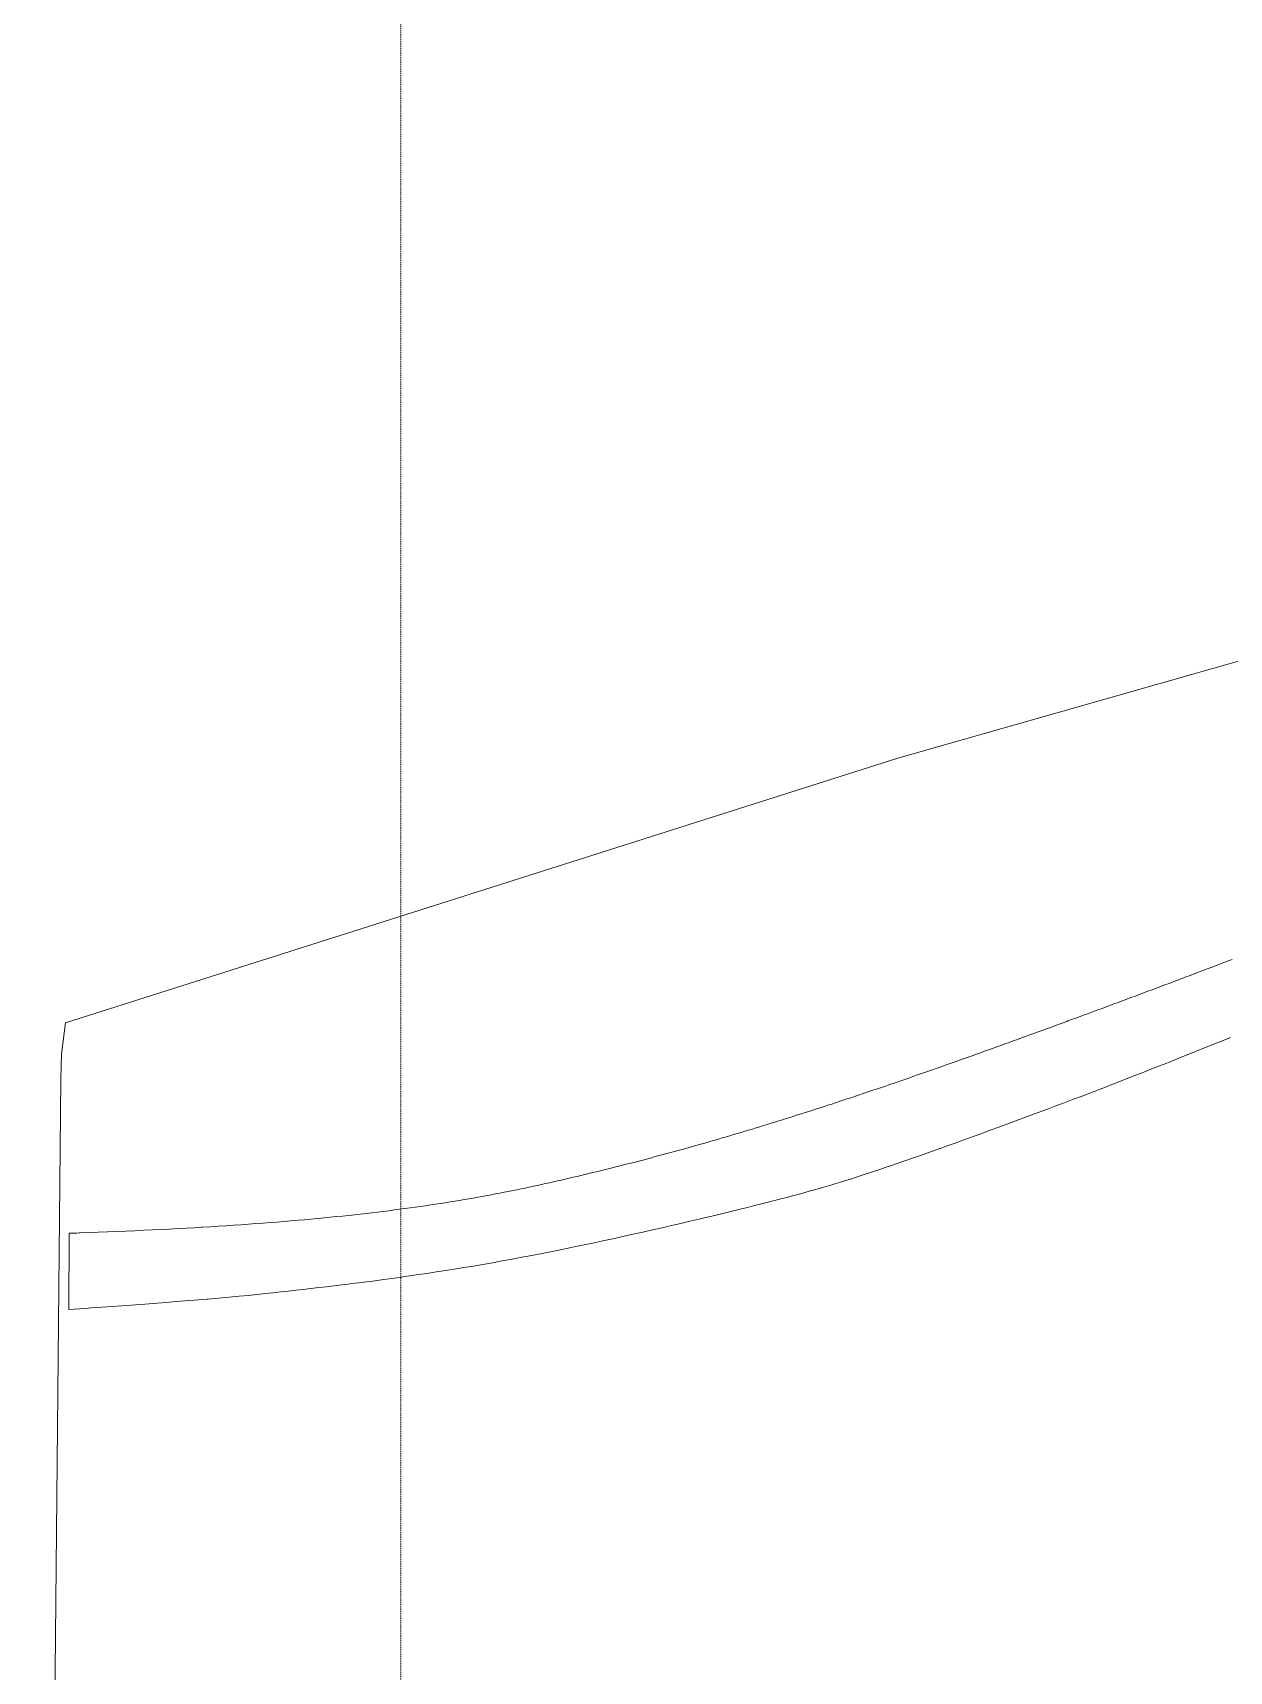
# Model space of a CAD drawing. Header units: inches. Extents: x -10205 to 13964, y -460 to 30702.
# Drawn here: x -10205 to -7647, y 13441 to 16945 of the extents above; entities that cross this region are included whole.
import ezdxf

# ---------------------------------------------------------------- set-up
doc = ezdxf.new("R2010")
doc.units = ezdxf.units.IN
doc.header["$MEASUREMENT"] = 0
doc.linetypes.add('Aligning Line 1_8_', pattern=[0.25, 0.125, -0.125])
for name, color, linetype, lineweight in [('0-1', 7, 'Continuous', 5), ('C-TOPO', 7, 'Continuous', 9), ('G-ANNO-SYMB', 111, 'Aligning Line 1_8_', 9)]:
    doc.layers.add(name, color=color, linetype=linetype, lineweight=lineweight)

# ---------------------------------------------------------------- blocks, each defined once
blk = doc.blocks.new('1750 Ox - Topography_rvt-1-SITE PLAN - CAD FILE')
at = {"layer": 'C-TOPO'}
for p, q in [((-3115.1, 16890.3), (-8355.6, 15393.4)), ((-10135.3, 14827.7), (-8355.6, 15393.4)), ((-7722.1, 14932.3), (-7730.3, 14929.2)), ((-7722.1, 14932.3), (-7730.3, 14929.2)), ((-7721.3, 14932.6), (-7722.1, 14932.3)), ((-7721.3, 14932.6), (-7722.1, 14932.3)), ((-7712.3, 14936.1), (-7721.3, 14932.6)), ((-7712.3, 14936.1), (-7721.3, 14932.6)), ((-7712.3, 14936.1), (-7703.3, 14939.5)), ((-7712.3, 14936.1), (-7703.3, 14939.5)), ((-7703.3, 14939.5), (-7703.2, 14939.5)), ((-7703.2, 14939.5), (-7703.3, 14939.5)), ((-7694.3, 14942.9), (-7703.2, 14939.5)), ((-7694.3, 14942.9), (-7703.2, 14939.5)), ((-7694.3, 14942.9), (-7685.3, 14946.3)), ((-7685.3, 14946.3), (-7694.3, 14942.9)), ((-7676.3, 14949.7), (-7685.3, 14946.3)), ((-7676.3, 14949.7), (-7685.3, 14946.3)), ((-7676.1, 14949.8), (-7676.3, 14949.7)), ((-7676.1, 14949.8), (-7676.3, 14949.7)), ((-7667.3, 14953.1), (-7676.1, 14949.8)), ((-7676.1, 14949.8), (-7667.3, 14953.1)), ((-7658.4, 14956.5), (-7667.3, 14953.1)), ((-7658.4, 14956.5), (-7667.3, 14953.1)), ((-7649.4, 14959.9), (-7658.4, 14956.5)), ((-7649.4, 14959.9), (-7658.4, 14956.5)), ((-7649.4, 14959.9), (-7640.5, 14963.4)), ((-7649.4, 14959.9), (-7640.5, 14963.4)), ((-7820.9, 14895.1), (-7829.9, 14891.7)), ((-7829.9, 14891.7), (-7820.9, 14895.1)), ((-7811.8, 14898.5), (-7820.9, 14895.1)), ((-7811.8, 14898.5), (-7820.9, 14895.1)), ((-7802.7, 14901.9), (-7811.8, 14898.5)), ((-7811.8, 14898.5), (-7802.7, 14901.9)), ((-7793.7, 14905.3), (-7802.7, 14901.9)), ((-7802.7, 14901.9), (-7793.7, 14905.3)), ((-7793.7, 14905.3), (-7784.6, 14908.7)), ((-7784.6, 14908.7), (-7793.7, 14905.3)), ((-7784.6, 14908.7), (-7775.5, 14912.1)), ((-7775.5, 14912.1), (-7784.6, 14908.7)), ((-7766.5, 14915.6), (-7775.5, 14912.1)), ((-7775.5, 14912.1), (-7766.5, 14915.6)), ((-7757.4, 14919), (-7766.5, 14915.6)), ((-7757.4, 14919), (-7766.5, 14915.6)), ((-7748.4, 14922.4), (-7757.4, 14919)), ((-7757.4, 14919), (-7748.4, 14922.4)), ((-7744.1, 14924), (-7748.4, 14922.4)), ((-7744.1, 14924), (-7748.4, 14922.4)), ((-7744.1, 14924), (-7739.4, 14925.8)), ((-7744.1, 14924), (-7739.4, 14925.8)), ((-7739.4, 14925.8), (-7734.9, 14927.5)), ((-7739.4, 14925.8), (-7734.9, 14927.5)), ((-7730.3, 14929.2), (-7734.9, 14927.5)), ((-7734.9, 14927.5), (-7730.3, 14929.2)), ((-7911.6, 14861.2), (-7920.6, 14857.9)), ((-7911.6, 14861.2), (-7920.6, 14857.9)), ((-7902.5, 14864.6), (-7911.6, 14861.2)), ((-7911.6, 14861.2), (-7902.5, 14864.6)), ((-7893.4, 14868), (-7902.5, 14864.6)), ((-7902.5, 14864.6), (-7893.4, 14868)), ((-7893.4, 14868), (-7884.4, 14871.3)), ((-7893.4, 14868), (-7884.4, 14871.3)), ((-7884.4, 14871.3), (-7875.3, 14874.7)), ((-7875.3, 14874.7), (-7884.4, 14871.3)), ((-7866.2, 14878.1), (-7875.3, 14874.7)), ((-7875.3, 14874.7), (-7866.2, 14878.1)), ((-7857.2, 14881.5), (-7866.2, 14878.1)), ((-7866.2, 14878.1), (-7857.2, 14881.5)), ((-7848.1, 14884.9), (-7857.2, 14881.5)), ((-7857.2, 14881.5), (-7848.1, 14884.9)), ((-7839, 14888.3), (-7848.1, 14884.9)), ((-7848.1, 14884.9), (-7839, 14888.3)), ((-7839, 14888.3), (-7829.9, 14891.7)), ((-7829.9, 14891.7), (-7839, 14888.3)), ((-10135.3, 14827.7), (-10144, 14761)), ((-8001.9, 14827.8), (-8010.8, 14824.5)), ((-8010.8, 14824.5), (-8001.9, 14827.8)), ((-7994.2, 14830.7), (-8001.9, 14827.8)), ((-8001.9, 14827.8), (-7994.2, 14830.7)), ((-7994.2, 14830.7), (-7993.5, 14830.9)), ((-7994.2, 14830.7), (-7993.5, 14830.9)), ((-7992.9, 14831.2), (-7993.5, 14830.9)), ((-7992.9, 14831.2), (-7993.5, 14830.9)), ((-7991.7, 14831.6), (-7992.9, 14831.2)), ((-7991.7, 14831.6), (-7992.9, 14831.2)), ((-7983.9, 14834.5), (-7991.7, 14831.6)), ((-7991.7, 14831.6), (-7983.9, 14834.5)), ((-7983.9, 14834.5), (-7974.8, 14837.8)), ((-7983.9, 14834.5), (-7974.8, 14837.8)), ((-7965.8, 14841.1), (-7974.8, 14837.8)), ((-7974.8, 14837.8), (-7965.8, 14841.1)), ((-7956.8, 14844.5), (-7965.8, 14841.1)), ((-7956.8, 14844.5), (-7965.8, 14841.1)), ((-7947.8, 14847.8), (-7956.8, 14844.5)), ((-7956.8, 14844.5), (-7947.8, 14847.8)), ((-7938.7, 14851.1), (-7947.8, 14847.8)), ((-7947.8, 14847.8), (-7938.7, 14851.1)), ((-7929.7, 14854.5), (-7938.7, 14851.1)), ((-7938.7, 14851.1), (-7929.7, 14854.5)), ((-7929.7, 14854.5), (-7920.6, 14857.9)), ((-7929.7, 14854.5), (-7920.6, 14857.9)), ((-8100, 14792), (-8108.9, 14788.8)), ((-8100, 14792), (-8108.9, 14788.8)), ((-8100, 14792), (-8091.2, 14795.2)), ((-8100, 14792), (-8091.2, 14795.2)), ((-8091.2, 14795.2), (-8082.3, 14798.4)), ((-8082.3, 14798.4), (-8091.2, 14795.2)), ((-8073.4, 14801.7), (-8082.3, 14798.4)), ((-8073.4, 14801.7), (-8082.3, 14798.4)), ((-8064.5, 14804.9), (-8073.4, 14801.7)), ((-8064.5, 14804.9), (-8073.4, 14801.7)), ((-8061.1, 14806.2), (-8064.5, 14804.9)), ((-8064.5, 14804.9), (-8061.1, 14806.2)), ((-8055.6, 14808.2), (-8061.1, 14806.2)), ((-8061.1, 14806.2), (-8055.6, 14808.2)), ((-8046.7, 14811.4), (-8055.6, 14808.2)), ((-8046.7, 14811.4), (-8055.6, 14808.2)), ((-8046.7, 14811.4), (-8037.7, 14814.7)), ((-8037.7, 14814.7), (-8046.7, 14811.4)), ((-8028.8, 14818), (-8037.7, 14814.7)), ((-8028.8, 14818), (-8037.7, 14814.7)), ((-8019.8, 14821.2), (-8028.8, 14818)), ((-8028.8, 14818), (-8019.8, 14821.2)), ((-8010.8, 14824.5), (-8019.8, 14821.2)), ((-8010.8, 14824.5), (-8019.8, 14821.2)), ((-7644.4, 14796.4), (-7663.4, 14788.7)), ((-7663.4, 14788.7), (-7644.4, 14796.4)), ((-10145.5, 14707), (-10144, 14761)), ((-8196.3, 14757.4), (-8204.9, 14754.3)), ((-8196.3, 14757.4), (-8204.9, 14754.3)), ((-8187.6, 14760.5), (-8196.3, 14757.4)), ((-8187.6, 14760.5), (-8196.3, 14757.4)), ((-8187.6, 14760.5), (-8178.9, 14763.6)), ((-8178.9, 14763.6), (-8187.6, 14760.5)), ((-8178.9, 14763.6), (-8170.3, 14766.7)), ((-8170.3, 14766.7), (-8178.9, 14763.6)), ((-8170.3, 14766.7), (-8161.5, 14769.8)), ((-8161.5, 14769.8), (-8170.3, 14766.7)), ((-8152.8, 14772.9), (-8161.5, 14769.8)), ((-8161.5, 14769.8), (-8152.8, 14772.9)), ((-8144.1, 14776.1), (-8152.8, 14772.9)), ((-8144.1, 14776.1), (-8152.8, 14772.9)), ((-8135.3, 14779.2), (-8144.1, 14776.1)), ((-8144.1, 14776.1), (-8135.3, 14779.2)), ((-8126.5, 14782.4), (-8135.3, 14779.2)), ((-8126.5, 14782.4), (-8135.3, 14779.2)), ((-8126.5, 14782.4), (-8117.7, 14785.6)), ((-8117.7, 14785.6), (-8126.5, 14782.4)), ((-8117.7, 14785.6), (-8108.9, 14788.8)), ((-8117.7, 14785.6), (-8108.9, 14788.8)), ((-7758, 14750.7), (-7739.1, 14758.2)), ((-7739.1, 14758.2), (-7758, 14750.7)), ((-7739.1, 14758.2), (-7720.2, 14765.8)), ((-7739.1, 14758.2), (-7720.2, 14765.8)), ((-7716.4, 14767.4), (-7720.2, 14765.8)), ((-7720.2, 14765.8), (-7716.4, 14767.4)), ((-7716.4, 14767.4), (-7701.5, 14773.3)), ((-7701.5, 14773.3), (-7716.4, 14767.4)), ((-7701.5, 14773.3), (-7701.3, 14773.4)), ((-7701.5, 14773.3), (-7701.3, 14773.4)), ((-7682.3, 14781.1), (-7701.3, 14773.4)), ((-7682.3, 14781.1), (-7701.3, 14773.4)), ((-7682.3, 14781.1), (-7663.4, 14788.7)), ((-7682.3, 14781.1), (-7663.4, 14788.7)), ((-8307, 14718.3), (-8298.6, 14721.2)), ((-8298.6, 14721.2), (-8307, 14718.3)), ((-8298.6, 14721.2), (-8290.2, 14724.2)), ((-8298.6, 14721.2), (-8290.2, 14724.2)), ((-8290.2, 14724.2), (-8281.7, 14727.1)), ((-8281.7, 14727.1), (-8290.2, 14724.2)), ((-8273.3, 14730.1), (-8281.7, 14727.1)), ((-8281.7, 14727.1), (-8273.3, 14730.1)), ((-8264.8, 14733.1), (-8273.3, 14730.1)), ((-8264.8, 14733.1), (-8273.3, 14730.1)), ((-8264.8, 14733.1), (-8256.3, 14736.1)), ((-8264.8, 14733.1), (-8256.3, 14736.1)), ((-8256.3, 14736.1), (-8247.8, 14739.1)), ((-8247.8, 14739.1), (-8256.3, 14736.1)), ((-8239.2, 14742.1), (-8247.8, 14739.1)), ((-8247.8, 14739.1), (-8239.2, 14742.1)), ((-8230.7, 14745.1), (-8239.2, 14742.1)), ((-8239.2, 14742.1), (-8230.7, 14745.1)), ((-8222.1, 14748.2), (-8230.7, 14745.1)), ((-8222.1, 14748.2), (-8230.7, 14745.1)), ((-8222.1, 14748.2), (-8213.5, 14751.2)), ((-8222.1, 14748.2), (-8213.5, 14751.2)), ((-8213.5, 14751.2), (-8204.9, 14754.3)), ((-8204.9, 14754.3), (-8213.5, 14751.2)), ((-7852.1, 14713.5), (-7835.1, 14720.1)), ((-7835.1, 14720.1), (-7852.1, 14713.5)), ((-7835.1, 14720.1), (-7833.3, 14720.8)), ((-7835.1, 14720.1), (-7833.3, 14720.8)), ((-7814.5, 14728.2), (-7833.3, 14720.8)), ((-7833.3, 14720.8), (-7814.5, 14728.2)), ((-7814.5, 14728.2), (-7795.7, 14735.7)), ((-7795.7, 14735.7), (-7814.5, 14728.2)), ((-7780.4, 14741.7), (-7795.7, 14735.7)), ((-7780.4, 14741.7), (-7795.7, 14735.7)), ((-7776.9, 14743.1), (-7780.4, 14741.7)), ((-7780.4, 14741.7), (-7776.9, 14743.1)), ((-7758, 14750.7), (-7776.9, 14743.1)), ((-7758, 14750.7), (-7776.9, 14743.1)), ((-10205.4, 8419.9), (-10145.5, 14707)), ((-8398.7, 14686.8), (-8406.9, 14684)), ((-8406.9, 14684), (-8398.7, 14686.8)), ((-8390.4, 14689.6), (-8398.7, 14686.8)), ((-8390.4, 14689.6), (-8398.7, 14686.8)), ((-8390.4, 14689.6), (-8382.1, 14692.4)), ((-8382.1, 14692.4), (-8390.4, 14689.6)), ((-8373.8, 14695.3), (-8382.1, 14692.4)), ((-8382.1, 14692.4), (-8373.8, 14695.3)), ((-8373.8, 14695.3), (-8369.1, 14696.9)), ((-8373.8, 14695.3), (-8369.1, 14696.9)), ((-8365.5, 14698.1), (-8369.1, 14696.9)), ((-8369.1, 14696.9), (-8365.5, 14698.1)), ((-8357.2, 14700.9), (-8365.5, 14698.1)), ((-8357.2, 14700.9), (-8365.5, 14698.1)), ((-8348.9, 14703.8), (-8357.2, 14700.9)), ((-8348.9, 14703.8), (-8357.2, 14700.9)), ((-8348.9, 14703.8), (-8340.6, 14706.7)), ((-8348.9, 14703.8), (-8340.6, 14706.7)), ((-8332.2, 14709.6), (-8340.6, 14706.7)), ((-8332.2, 14709.6), (-8340.6, 14706.7)), ((-8323.8, 14712.5), (-8332.2, 14709.6)), ((-8332.2, 14709.6), (-8323.8, 14712.5)), ((-8315.4, 14715.4), (-8323.8, 14712.5)), ((-8323.8, 14712.5), (-8315.4, 14715.4)), ((-8307, 14718.3), (-8315.4, 14715.4)), ((-8315.4, 14715.4), (-8307, 14718.3)), ((-7933.7, 14681.8), (-7926.6, 14684.5)), ((-7933.7, 14681.8), (-7926.6, 14684.5)), ((-7908.1, 14691.7), (-7926.6, 14684.5)), ((-7908.1, 14691.7), (-7926.6, 14684.5)), ((-7908.1, 14691.7), (-7897.8, 14695.7)), ((-7908.1, 14691.7), (-7897.8, 14695.7)), ((-7897.8, 14695.7), (-7889.5, 14698.9)), ((-7897.8, 14695.7), (-7889.5, 14698.9)), ((-7870.8, 14706.1), (-7889.5, 14698.9)), ((-7870.8, 14706.1), (-7889.5, 14698.9)), ((-7852.1, 14713.5), (-7870.8, 14706.1)), ((-7852.1, 14713.5), (-7870.8, 14706.1)), ((-8513.3, 14648.7), (-8505.1, 14651.4)), ((-8513.3, 14648.7), (-8505.1, 14651.4)), ((-8497, 14654), (-8505.1, 14651.4)), ((-8497, 14654), (-8505.1, 14651.4)), ((-8488.9, 14656.7), (-8497, 14654)), ((-8488.9, 14656.7), (-8497, 14654)), ((-8488.9, 14656.7), (-8480.7, 14659.4)), ((-8488.9, 14656.7), (-8480.7, 14659.4)), ((-8480.7, 14659.4), (-8472.5, 14662.1)), ((-8480.7, 14659.4), (-8472.5, 14662.1)), ((-8464.4, 14664.8), (-8472.5, 14662.1)), ((-8464.4, 14664.8), (-8472.5, 14662.1)), ((-8456.2, 14667.5), (-8464.4, 14664.8)), ((-8464.4, 14664.8), (-8456.2, 14667.5)), ((-8456.2, 14667.5), (-8448, 14670.2)), ((-8456.2, 14667.5), (-8448, 14670.2)), ((-8439.8, 14673), (-8448, 14670.2)), ((-8448, 14670.2), (-8439.8, 14673)), ((-8431.6, 14675.7), (-8439.8, 14673)), ((-8439.8, 14673), (-8431.6, 14675.7)), ((-8423.4, 14678.5), (-8431.6, 14675.7)), ((-8423.4, 14678.5), (-8431.6, 14675.7)), ((-8415.2, 14681.2), (-8423.4, 14678.5)), ((-8415.2, 14681.2), (-8423.4, 14678.5)), ((-8406.9, 14684), (-8415.2, 14681.2)), ((-8415.2, 14681.2), (-8406.9, 14684)), ((-8017.8, 14649.8), (-8035.7, 14643.1)), ((-8017.8, 14649.8), (-8035.7, 14643.1)), ((-7999.8, 14656.6), (-8017.8, 14649.8)), ((-7999.8, 14656.6), (-8017.8, 14649.8)), ((-7999.8, 14656.6), (-7981.7, 14663.5)), ((-7981.7, 14663.5), (-7999.8, 14656.6)), ((-7963.4, 14670.4), (-7981.7, 14663.5)), ((-7963.4, 14670.4), (-7981.7, 14663.5)), ((-7945.1, 14677.5), (-7963.4, 14670.4)), ((-7945.1, 14677.5), (-7963.4, 14670.4)), ((-7945.1, 14677.5), (-7933.7, 14681.8)), ((-7933.7, 14681.8), (-7945.1, 14677.5)), ((-8618.4, 14615.3), (-8626.4, 14612.8)), ((-8618.4, 14615.3), (-8626.4, 14612.8)), ((-8610.3, 14617.8), (-8618.4, 14615.3)), ((-8618.4, 14615.3), (-8610.3, 14617.8)), ((-8610.3, 14617.8), (-8602.3, 14620.3)), ((-8610.3, 14617.8), (-8602.3, 14620.3)), ((-8594.2, 14622.9), (-8602.3, 14620.3)), ((-8602.3, 14620.3), (-8594.2, 14622.9)), ((-8586.1, 14625.4), (-8594.2, 14622.9)), ((-8594.2, 14622.9), (-8586.1, 14625.4)), ((-8578, 14627.9), (-8586.1, 14625.4)), ((-8578, 14627.9), (-8586.1, 14625.4)), ((-8570, 14630.5), (-8578, 14627.9)), ((-8578, 14627.9), (-8570, 14630.5)), ((-8561.9, 14633.1), (-8570, 14630.5)), ((-8570, 14630.5), (-8561.9, 14633.1)), ((-8561.9, 14633.1), (-8553.8, 14635.7)), ((-8561.9, 14633.1), (-8553.8, 14635.7)), ((-8553.8, 14635.7), (-8545.7, 14638.2)), ((-8553.8, 14635.7), (-8545.7, 14638.2)), ((-8537.6, 14640.9), (-8545.7, 14638.2)), ((-8537.6, 14640.9), (-8545.7, 14638.2)), ((-8529.5, 14643.5), (-8537.6, 14640.9)), ((-8537.6, 14640.9), (-8529.5, 14643.5)), ((-8521.4, 14646.1), (-8529.5, 14643.5)), ((-8529.5, 14643.5), (-8521.4, 14646.1)), ((-8521.4, 14646.1), (-8513.3, 14648.7)), ((-8521.4, 14646.1), (-8513.3, 14648.7)), ((-8122.6, 14610.8), (-8105.6, 14617)), ((-8105.6, 14617), (-8122.6, 14610.8)), ((-8105.6, 14617), (-8095.2, 14620.9)), ((-8105.6, 14617), (-8095.2, 14620.9)), ((-8088.4, 14623.4), (-8095.2, 14620.9)), ((-8095.2, 14620.9), (-8088.4, 14623.4)), ((-8088.4, 14623.4), (-8071, 14629.9)), ((-8071, 14629.9), (-8088.4, 14623.4)), ((-8053.4, 14636.4), (-8071, 14629.9)), ((-8071, 14629.9), (-8053.4, 14636.4)), ((-8053.4, 14636.4), (-8035.7, 14643.1)), ((-8053.4, 14636.4), (-8035.7, 14643.1)), ((-8731.1, 14581.4), (-8739.1, 14579)), ((-8739.1, 14579), (-8731.1, 14581.4)), ((-8726.4, 14582.7), (-8731.1, 14581.4)), ((-8731.1, 14581.4), (-8726.4, 14582.7)), ((-8723, 14583.7), (-8726.4, 14582.7)), ((-8723, 14583.7), (-8726.4, 14582.7)), ((-8723, 14583.7), (-8715, 14586.1)), ((-8723, 14583.7), (-8715, 14586.1)), ((-8715, 14586.1), (-8706.9, 14588.5)), ((-8715, 14586.1), (-8706.9, 14588.5)), ((-8698.9, 14590.9), (-8706.9, 14588.5)), ((-8706.9, 14588.5), (-8698.9, 14590.9)), ((-8690.8, 14593.2), (-8698.9, 14590.9)), ((-8690.8, 14593.2), (-8698.9, 14590.9)), ((-8682.8, 14595.7), (-8690.8, 14593.2)), ((-8690.8, 14593.2), (-8682.8, 14595.7)), ((-8682.8, 14595.7), (-8674.7, 14598.1)), ((-8682.8, 14595.7), (-8674.7, 14598.1)), ((-8666.7, 14600.5), (-8674.7, 14598.1)), ((-8674.7, 14598.1), (-8666.7, 14600.5)), ((-8658.6, 14602.9), (-8666.7, 14600.5)), ((-8666.7, 14600.5), (-8658.6, 14602.9)), ((-8650.6, 14605.4), (-8658.6, 14602.9)), ((-8650.6, 14605.4), (-8658.6, 14602.9)), ((-8642.5, 14607.9), (-8650.6, 14605.4)), ((-8650.6, 14605.4), (-8642.5, 14607.9)), ((-8634.5, 14610.3), (-8642.5, 14607.9)), ((-8642.5, 14607.9), (-8634.5, 14610.3)), ((-8634.5, 14610.3), (-8626.4, 14612.8)), ((-8634.5, 14610.3), (-8626.4, 14612.8)), ((-8219.9, 14575.3), (-8204.3, 14580.9)), ((-8204.3, 14580.9), (-8219.9, 14575.3)), ((-8204.3, 14580.9), (-8188.4, 14586.7)), ((-8204.3, 14580.9), (-8188.4, 14586.7)), ((-8172.3, 14592.5), (-8188.4, 14586.7)), ((-8188.4, 14586.7), (-8172.3, 14592.5)), ((-8172.3, 14592.5), (-8156, 14598.5)), ((-8172.3, 14592.5), (-8156, 14598.5)), ((-8156, 14598.5), (-8139.4, 14604.6)), ((-8139.4, 14604.6), (-8156, 14598.5)), ((-8122.6, 14610.8), (-8139.4, 14604.6)), ((-8122.6, 14610.8), (-8139.4, 14604.6)), ((-8860.3, 14545), (-8868.5, 14542.8)), ((-8860.3, 14545), (-8868.5, 14542.8)), ((-8860.3, 14545), (-8852.2, 14547.2)), ((-8860.3, 14545), (-8852.2, 14547.2)), ((-8844.1, 14549.4), (-8852.2, 14547.2)), ((-8844.1, 14549.4), (-8852.2, 14547.2)), ((-8844.1, 14549.4), (-8836, 14551.6)), ((-8844.1, 14549.4), (-8836, 14551.6)), ((-8827.9, 14553.9), (-8836, 14551.6)), ((-8827.9, 14553.9), (-8836, 14551.6)), ((-8819.8, 14556.1), (-8827.9, 14553.9)), ((-8819.8, 14556.1), (-8827.9, 14553.9)), ((-8811.7, 14558.4), (-8819.8, 14556.1)), ((-8819.8, 14556.1), (-8811.7, 14558.4)), ((-8811.7, 14558.4), (-8803.6, 14560.6)), ((-8803.6, 14560.6), (-8811.7, 14558.4)), ((-8803.6, 14560.6), (-8795.6, 14562.9)), ((-8803.6, 14560.6), (-8795.6, 14562.9)), ((-8795.6, 14562.9), (-8787.5, 14565.1)), ((-8795.6, 14562.9), (-8787.5, 14565.1)), ((-8779.4, 14567.4), (-8787.5, 14565.1)), ((-8779.4, 14567.4), (-8787.5, 14565.1)), ((-8771.3, 14569.7), (-8779.4, 14567.4)), ((-8771.3, 14569.7), (-8779.4, 14567.4)), ((-8771.3, 14569.7), (-8763.3, 14572)), ((-8771.3, 14569.7), (-8763.3, 14572)), ((-8763.3, 14572), (-8755.2, 14574.4)), ((-8755.2, 14574.4), (-8763.3, 14572)), ((-8747.2, 14576.7), (-8755.2, 14574.4)), ((-8755.2, 14574.4), (-8747.2, 14576.7)), ((-8739.1, 14579), (-8747.2, 14576.7)), ((-8747.2, 14576.7), (-8739.1, 14579)), ((-8293.6, 14549), (-8307.4, 14544.2)), ((-8293.6, 14549), (-8307.4, 14544.2)), ((-8293.6, 14549), (-8279.5, 14554)), ((-8279.5, 14554), (-8293.6, 14549)), ((-8279.5, 14554), (-8265.5, 14559)), ((-8279.5, 14554), (-8265.5, 14559)), ((-8265, 14559.1), (-8265.5, 14559)), ((-8265.5, 14559), (-8265, 14559.1)), ((-8265, 14559.1), (-8250.3, 14564.4)), ((-8250.3, 14564.4), (-8265, 14559.1)), ((-8250.3, 14564.4), (-8235.2, 14569.8)), ((-8235.2, 14569.8), (-8250.3, 14564.4)), ((-8219.9, 14575.3), (-8235.2, 14569.8)), ((-8235.2, 14569.8), (-8219.9, 14575.3)), ((-8991.5, 14511.2), (-8999.8, 14509.2)), ((-8991.5, 14511.2), (-8999.8, 14509.2)), ((-8983.2, 14513.3), (-8991.5, 14511.2)), ((-8991.5, 14511.2), (-8983.2, 14513.3)), ((-8974.9, 14515.3), (-8983.2, 14513.3)), ((-8974.9, 14515.3), (-8983.2, 14513.3)), ((-8966.7, 14517.4), (-8974.9, 14515.3)), ((-8966.7, 14517.4), (-8974.9, 14515.3)), ((-8966.7, 14517.4), (-8958.5, 14519.4)), ((-8958.5, 14519.4), (-8966.7, 14517.4)), ((-8958.5, 14519.4), (-8950.2, 14521.5)), ((-8958.5, 14519.4), (-8950.2, 14521.5)), ((-8942, 14523.6), (-8950.2, 14521.5)), ((-8942, 14523.6), (-8950.2, 14521.5)), ((-8942, 14523.6), (-8933.8, 14525.7)), ((-8933.8, 14525.7), (-8942, 14523.6)), ((-8925.6, 14527.8), (-8933.8, 14525.7)), ((-8925.6, 14527.8), (-8933.8, 14525.7)), ((-8917.4, 14529.9), (-8925.6, 14527.8)), ((-8917.4, 14529.9), (-8925.6, 14527.8)), ((-8909.2, 14532.1), (-8917.4, 14529.9)), ((-8909.2, 14532.1), (-8917.4, 14529.9)), ((-8901.1, 14534.2), (-8909.2, 14532.1)), ((-8901.1, 14534.2), (-8909.2, 14532.1)), ((-8892.9, 14536.3), (-8901.1, 14534.2)), ((-8901.1, 14534.2), (-8892.9, 14536.3)), ((-8884.8, 14538.5), (-8892.9, 14536.3)), ((-8884.8, 14538.5), (-8892.9, 14536.3)), ((-8876.6, 14540.7), (-8884.8, 14538.5)), ((-8884.8, 14538.5), (-8876.6, 14540.7)), ((-8876.6, 14540.7), (-8868.5, 14542.8)), ((-8868.5, 14542.8), (-8876.6, 14540.7)), ((-8416.4, 14506.7), (-8405.4, 14510.3)), ((-8405.4, 14510.3), (-8416.4, 14506.7)), ((-8394.2, 14514.1), (-8405.4, 14510.3)), ((-8405.4, 14510.3), (-8394.2, 14514.1)), ((-8382.8, 14518), (-8394.2, 14514.1)), ((-8394.2, 14514.1), (-8382.8, 14518)), ((-8382.8, 14518), (-8371.1, 14522)), ((-8371.1, 14522), (-8382.8, 14518)), ((-8359, 14526.1), (-8371.1, 14522)), ((-8371.1, 14522), (-8359, 14526.1)), ((-8359, 14526.1), (-8346.7, 14530.4)), ((-8346.7, 14530.4), (-8359, 14526.1)), ((-8333.9, 14534.9), (-8346.7, 14530.4)), ((-8333.9, 14534.9), (-8346.7, 14530.4)), ((-8333.9, 14534.9), (-8320.8, 14539.4)), ((-8320.8, 14539.4), (-8333.9, 14534.9)), ((-8320.8, 14539.4), (-8307.4, 14544.2)), ((-8320.8, 14539.4), (-8307.4, 14544.2)), ((-9161.4, 14472.4), (-9152.5, 14474.3)), ((-9152.5, 14474.3), (-9161.4, 14472.4)), ((-9152.5, 14474.3), (-9143.7, 14476.1)), ((-9152.5, 14474.3), (-9143.7, 14476.1)), ((-9143.7, 14476.1), (-9135, 14478)), ((-9135, 14478), (-9143.7, 14476.1)), ((-9126.3, 14479.9), (-9135, 14478)), ((-9126.3, 14479.9), (-9135, 14478)), ((-9117.7, 14481.8), (-9126.3, 14479.9)), ((-9126.3, 14479.9), (-9117.7, 14481.8)), ((-9109.1, 14483.7), (-9117.7, 14481.8)), ((-9109.1, 14483.7), (-9117.7, 14481.8)), ((-9109.1, 14483.7), (-9100.5, 14485.6)), ((-9100.5, 14485.6), (-9109.1, 14483.7)), ((-9100.5, 14485.6), (-9092, 14487.5)), ((-9092, 14487.5), (-9100.5, 14485.6)), ((-9083.5, 14489.4), (-9092, 14487.5)), ((-9092, 14487.5), (-9083.5, 14489.4)), ((-9075, 14491.3), (-9083.5, 14489.4)), ((-9075, 14491.3), (-9083.5, 14489.4)), ((-9075, 14491.3), (-9066.6, 14493.3)), ((-9075, 14491.3), (-9066.6, 14493.3)), ((-9066.6, 14493.3), (-9058.2, 14495.2)), ((-9058.2, 14495.2), (-9066.6, 14493.3)), ((-9049.8, 14497.2), (-9058.2, 14495.2)), ((-9049.8, 14497.2), (-9058.2, 14495.2)), ((-9041.4, 14499.2), (-9049.8, 14497.2)), ((-9049.8, 14497.2), (-9041.4, 14499.2)), ((-9033.1, 14501.2), (-9041.4, 14499.2)), ((-9033.1, 14501.2), (-9041.4, 14499.2)), ((-9024.7, 14503.2), (-9033.1, 14501.2)), ((-9033.1, 14501.2), (-9024.7, 14503.2)), ((-9016.4, 14505.2), (-9024.7, 14503.2)), ((-9016.4, 14505.2), (-9024.7, 14503.2)), ((-9016.4, 14505.2), (-9008.1, 14507.2)), ((-9008.1, 14507.2), (-9016.4, 14505.2)), ((-8999.8, 14509.2), (-9008.1, 14507.2)), ((-9008.1, 14507.2), (-8999.8, 14509.2)), ((-8512, 14476.7), (-8522.8, 14473.6)), ((-8522.8, 14473.6), (-8512, 14476.7)), ((-8501.2, 14479.9), (-8512, 14476.7)), ((-8512, 14476.7), (-8501.2, 14479.9)), ((-8501.2, 14479.9), (-8490.6, 14483.1)), ((-8490.6, 14483.1), (-8501.2, 14479.9)), ((-8480.1, 14486.3), (-8490.6, 14483.1)), ((-8480.1, 14486.3), (-8490.6, 14483.1)), ((-8480.1, 14486.3), (-8469.6, 14489.6)), ((-8480.1, 14486.3), (-8469.6, 14489.6)), ((-8459.1, 14492.8), (-8469.6, 14489.6)), ((-8469.6, 14489.6), (-8459.1, 14492.8)), ((-8448.5, 14496.2), (-8459.1, 14492.8)), ((-8448.5, 14496.2), (-8459.1, 14492.8)), ((-8448.5, 14496.2), (-8437.9, 14499.6)), ((-8437.9, 14499.6), (-8448.5, 14496.2)), ((-8427.3, 14503.1), (-8437.9, 14499.6)), ((-8437.9, 14499.6), (-8427.3, 14503.1)), ((-8416.4, 14506.7), (-8427.3, 14503.1)), ((-8427.3, 14503.1), (-8416.4, 14506.7)), ((-9344.2, 14439.7), (-9354.8, 14438.1)), ((-9354.8, 14438.1), (-9344.2, 14439.7)), ((-9333.7, 14441.3), (-9344.2, 14439.7)), ((-9333.7, 14441.3), (-9344.2, 14439.7)), ((-9323.3, 14442.9), (-9333.7, 14441.3)), ((-9333.7, 14441.3), (-9323.3, 14442.9)), ((-9313, 14444.5), (-9323.3, 14442.9)), ((-9313, 14444.5), (-9323.3, 14442.9)), ((-9313, 14444.5), (-9302.8, 14446.2)), ((-9302.8, 14446.2), (-9313, 14444.5)), ((-9292.8, 14447.8), (-9302.8, 14446.2)), ((-9302.8, 14446.2), (-9292.8, 14447.8)), ((-9282.8, 14449.5), (-9292.8, 14447.8)), ((-9282.8, 14449.5), (-9292.8, 14447.8)), ((-9273, 14451.2), (-9282.8, 14449.5)), ((-9273, 14451.2), (-9282.8, 14449.5)), ((-9263.2, 14452.9), (-9273, 14451.2)), ((-9263.2, 14452.9), (-9273, 14451.2)), ((-9263.2, 14452.9), (-9253.6, 14454.6)), ((-9263.2, 14452.9), (-9253.6, 14454.6)), ((-9244, 14456.4), (-9253.6, 14454.6)), ((-9244, 14456.4), (-9253.6, 14454.6)), ((-9244, 14456.4), (-9234.5, 14458.1)), ((-9244, 14456.4), (-9234.5, 14458.1)), ((-9225.1, 14459.8), (-9234.5, 14458.1)), ((-9225.1, 14459.8), (-9234.5, 14458.1)), ((-9215.8, 14461.6), (-9225.1, 14459.8)), ((-9215.8, 14461.6), (-9225.1, 14459.8)), ((-9206.5, 14463.4), (-9215.8, 14461.6)), ((-9215.8, 14461.6), (-9206.5, 14463.4)), ((-9197.4, 14465.2), (-9206.5, 14463.4)), ((-9197.4, 14465.2), (-9206.5, 14463.4)), ((-9197.4, 14465.2), (-9188.3, 14467)), ((-9197.4, 14465.2), (-9188.3, 14467)), ((-9188.3, 14467), (-9179.2, 14468.8)), ((-9179.2, 14468.8), (-9188.3, 14467)), ((-9170.3, 14470.6), (-9179.2, 14468.8)), ((-9170.3, 14470.6), (-9179.2, 14468.8)), ((-9161.4, 14472.4), (-9170.3, 14470.6)), ((-9170.3, 14470.6), (-9161.4, 14472.4)), ((-8647.1, 14440.4), (-8661.8, 14436.7)), ((-8647.1, 14440.4), (-8661.8, 14436.7)), ((-8632.8, 14444), (-8647.1, 14440.4)), ((-8647.1, 14440.4), (-8632.8, 14444)), ((-8632.8, 14444), (-8619.1, 14447.5)), ((-8632.8, 14444), (-8619.1, 14447.5)), ((-8605.8, 14450.9), (-8619.1, 14447.5)), ((-8605.8, 14450.9), (-8619.1, 14447.5)), ((-8605.8, 14450.9), (-8593, 14454.3)), ((-8605.8, 14450.9), (-8593, 14454.3)), ((-8580.5, 14457.6), (-8593, 14454.3)), ((-8580.5, 14457.6), (-8593, 14454.3)), ((-8568.4, 14460.8), (-8580.5, 14457.6)), ((-8568.4, 14460.8), (-8580.5, 14457.6)), ((-8568.4, 14460.8), (-8556.6, 14464.1)), ((-8568.4, 14460.8), (-8556.6, 14464.1)), ((-8545.1, 14467.3), (-8556.6, 14464.1)), ((-8556.6, 14464.1), (-8545.1, 14467.3)), ((-8533.9, 14470.4), (-8545.1, 14467.3)), ((-8533.9, 14470.4), (-8545.1, 14467.3)), ((-8533.9, 14470.4), (-8522.8, 14473.6)), ((-8522.8, 14473.6), (-8533.9, 14470.4)), ((-9638.9, 14405.3), (-9653.3, 14404.1)), ((-9653.3, 14404.1), (-9638.9, 14405.3)), ((-9624.7, 14406.5), (-9638.9, 14405.3)), ((-9624.7, 14406.5), (-9638.9, 14405.3)), ((-9624.7, 14406.5), (-9610.7, 14407.8)), ((-9610.7, 14407.8), (-9624.7, 14406.5)), ((-9610.7, 14407.8), (-9596.9, 14409.1)), ((-9610.7, 14407.8), (-9596.9, 14409.1)), ((-9588.9, 14409.9), (-9596.9, 14409.1)), ((-9588.9, 14409.9), (-9596.9, 14409.1)), ((-9583.2, 14410.4), (-9588.9, 14409.9)), ((-9583.2, 14410.4), (-9588.9, 14409.9)), ((-9583.2, 14410.4), (-9575.7, 14411.1)), ((-9575.7, 14411.1), (-9583.2, 14410.4)), ((-9575.7, 14411.1), (-9569.7, 14411.7)), ((-9575.7, 14411.1), (-9569.7, 14411.7)), ((-9556.4, 14413.1), (-9569.7, 14411.7)), ((-9556.4, 14413.1), (-9569.7, 14411.7)), ((-9556.4, 14413.1), (-9543.3, 14414.4)), ((-9556.4, 14413.1), (-9543.3, 14414.4)), ((-9530.4, 14415.8), (-9543.3, 14414.4)), ((-9530.4, 14415.8), (-9543.3, 14414.4)), ((-9517.6, 14417.2), (-9530.4, 14415.8)), ((-9517.6, 14417.2), (-9530.4, 14415.8)), ((-9505, 14418.6), (-9517.6, 14417.2)), ((-9517.6, 14417.2), (-9505, 14418.6)), ((-9505, 14418.6), (-9492.6, 14420)), ((-9492.6, 14420), (-9505, 14418.6)), ((-9492.6, 14420), (-9480.3, 14421.4)), ((-9480.3, 14421.4), (-9492.6, 14420)), ((-9468.1, 14422.8), (-9480.3, 14421.4)), ((-9468.1, 14422.8), (-9480.3, 14421.4)), ((-9456.2, 14424.3), (-9468.1, 14422.8)), ((-9468.1, 14422.8), (-9456.2, 14424.3)), ((-9444.3, 14425.8), (-9456.2, 14424.3)), ((-9444.3, 14425.8), (-9456.2, 14424.3)), ((-9444.3, 14425.8), (-9432.7, 14427.3)), ((-9444.3, 14425.8), (-9432.7, 14427.3)), ((-9421.1, 14428.8), (-9432.7, 14427.3)), ((-9421.1, 14428.8), (-9432.7, 14427.3)), ((-9409.7, 14430.3), (-9421.1, 14428.8)), ((-9409.7, 14430.3), (-9421.1, 14428.8)), ((-9398.5, 14431.8), (-9409.7, 14430.3)), ((-9409.7, 14430.3), (-9398.5, 14431.8)), ((-9387.4, 14433.3), (-9398.5, 14431.8)), ((-9387.4, 14433.3), (-9398.5, 14431.8)), ((-9376.4, 14434.9), (-9387.4, 14433.3)), ((-9387.4, 14433.3), (-9376.4, 14434.9)), ((-9365.5, 14436.5), (-9376.4, 14434.9)), ((-9365.5, 14436.5), (-9376.4, 14434.9)), ((-9365.5, 14436.5), (-9354.8, 14438.1)), ((-9354.8, 14438.1), (-9365.5, 14436.5)), ((-8800.1, 14403.2), (-8781, 14407.7)), ((-8781, 14407.7), (-8800.1, 14403.2)), ((-8762.4, 14412.1), (-8781, 14407.7)), ((-8781, 14407.7), (-8762.4, 14412.1)), ((-8762.4, 14412.1), (-8744.2, 14416.5)), ((-8744.2, 14416.5), (-8762.4, 14412.1)), ((-8726.6, 14420.7), (-8744.2, 14416.5)), ((-8726.6, 14420.7), (-8744.2, 14416.5)), ((-8709.5, 14424.9), (-8726.6, 14420.7)), ((-8709.5, 14424.9), (-8726.6, 14420.7)), ((-8709.5, 14424.9), (-8693, 14428.9)), ((-8709.5, 14424.9), (-8693, 14428.9)), ((-8677.1, 14432.8), (-8693, 14428.9)), ((-8677.1, 14432.8), (-8693, 14428.9)), ((-8677.1, 14432.8), (-8661.8, 14436.7)), ((-8677.1, 14432.8), (-8661.8, 14436.7)), ((-10128.6, 14214.4), (-10127.4, 14377.4)), ((-10128.6, 14214.4), (-10127.4, 14377.4)), ((-10127.4, 14377.4), (-10111.9, 14377.9)), ((-10111.9, 14377.9), (-10127.4, 14377.4)), ((-10111.9, 14377.9), (-10106.6, 14378.1)), ((-10106.6, 14378.1), (-10111.9, 14377.9)), ((-10104.7, 14378.2), (-10106.6, 14378.1)), ((-10106.6, 14378.1), (-10104.7, 14378.2)), ((-10086, 14378.9), (-10104.7, 14378.2)), ((-10104.7, 14378.2), (-10086, 14378.9)), ((-10065.7, 14379.6), (-10086, 14378.9)), ((-10065.7, 14379.6), (-10086, 14378.9)), ((-10065.7, 14379.6), (-10045.7, 14380.4)), ((-10045.7, 14380.4), (-10065.7, 14379.6)), ((-10025.9, 14381.3), (-10045.7, 14380.4)), ((-10025.9, 14381.3), (-10045.7, 14380.4)), ((-10006.5, 14382.1), (-10025.9, 14381.3)), ((-10025.9, 14381.3), (-10006.5, 14382.1)), ((-9987.2, 14383), (-10006.5, 14382.1)), ((-9987.2, 14383), (-10006.5, 14382.1)), ((-9987.2, 14383), (-9968.3, 14383.9)), ((-9987.2, 14383), (-9968.3, 14383.9)), ((-9968.3, 14383.9), (-9949.6, 14384.8)), ((-9968.3, 14383.9), (-9949.6, 14384.8)), ((-9949.6, 14384.8), (-9931.1, 14385.7)), ((-9949.6, 14384.8), (-9931.1, 14385.7)), ((-9912.9, 14386.6), (-9931.1, 14385.7)), ((-9931.1, 14385.7), (-9912.9, 14386.6)), ((-9895, 14387.6), (-9912.9, 14386.6)), ((-9895, 14387.6), (-9912.9, 14386.6)), ((-9877.3, 14388.5), (-9895, 14387.6)), ((-9895, 14387.6), (-9877.3, 14388.5)), ((-9859.8, 14389.5), (-9877.3, 14388.5)), ((-9877.3, 14388.5), (-9859.8, 14389.5)), ((-9859.8, 14389.5), (-9845.7, 14390.4)), ((-9845.7, 14390.4), (-9859.8, 14389.5)), ((-9842.6, 14390.5), (-9845.7, 14390.4)), ((-9845.7, 14390.4), (-9842.6, 14390.5)), ((-9842.6, 14390.5), (-9825.6, 14391.6)), ((-9825.6, 14391.6), (-9842.6, 14390.5)), ((-9808.8, 14392.6), (-9825.6, 14391.6)), ((-9808.8, 14392.6), (-9825.6, 14391.6)), ((-9792.3, 14393.7), (-9808.8, 14392.6)), ((-9808.8, 14392.6), (-9792.3, 14393.7)), ((-9792.3, 14393.7), (-9791.9, 14393.7)), ((-9791.9, 14393.7), (-9792.3, 14393.7)), ((-9791.9, 14393.7), (-9776, 14394.8)), ((-9791.9, 14393.7), (-9776, 14394.8)), ((-9759.9, 14395.9), (-9776, 14394.8)), ((-9776, 14394.8), (-9759.9, 14395.9)), ((-9744.1, 14397), (-9759.9, 14395.9)), ((-9744.1, 14397), (-9759.9, 14395.9)), ((-9744.1, 14397), (-9728.4, 14398.1)), ((-9728.4, 14398.1), (-9744.1, 14397)), ((-9728.4, 14398.1), (-9713, 14399.3)), ((-9713, 14399.3), (-9728.4, 14398.1)), ((-9713, 14399.3), (-9697.8, 14400.4)), ((-9697.8, 14400.4), (-9713, 14399.3)), ((-9682.8, 14401.6), (-9697.8, 14400.4)), ((-9682.8, 14401.6), (-9697.8, 14400.4)), ((-9682.8, 14401.6), (-9668, 14402.8)), ((-9682.8, 14401.6), (-9668, 14402.8)), ((-9653.3, 14404.1), (-9668, 14402.8)), ((-9653.3, 14404.1), (-9668, 14402.8)), ((-8943.3, 14370.6), (-8964.7, 14365.9)), ((-8964.7, 14365.9), (-8943.3, 14370.6)), ((-8922, 14375.3), (-8943.3, 14370.6)), ((-8943.3, 14370.6), (-8922, 14375.3)), ((-8922, 14375.3), (-8901, 14380)), ((-8901, 14380), (-8922, 14375.3)), ((-8880.2, 14384.7), (-8901, 14380)), ((-8880.2, 14384.7), (-8901, 14380)), ((-8859.7, 14389.4), (-8880.2, 14384.7)), ((-8859.7, 14389.4), (-8880.2, 14384.7)), ((-8859.7, 14389.4), (-8839.5, 14394)), ((-8859.7, 14389.4), (-8839.5, 14394)), ((-8819.6, 14398.6), (-8839.5, 14394)), ((-8819.6, 14398.6), (-8839.5, 14394)), ((-8800.1, 14403.2), (-8819.6, 14398.6)), ((-8819.6, 14398.6), (-8800.1, 14403.2)), ((-9116.4, 14334.4), (-9138, 14330.2)), ((-9138, 14330.2), (-9116.4, 14334.4)), ((-9116.4, 14334.4), (-9094.8, 14338.7)), ((-9094.8, 14338.7), (-9116.4, 14334.4)), ((-9073.1, 14343.1), (-9094.8, 14338.7)), ((-9094.8, 14338.7), (-9073.1, 14343.1)), ((-9051.3, 14347.6), (-9073.1, 14343.1)), ((-9073.1, 14343.1), (-9051.3, 14347.6)), ((-9051.3, 14347.6), (-9029.6, 14352.1)), ((-9029.6, 14352.1), (-9051.3, 14347.6)), ((-9007.9, 14356.7), (-9029.6, 14352.1)), ((-9029.6, 14352.1), (-9007.9, 14356.7)), ((-8986.2, 14361.3), (-9007.9, 14356.7)), ((-8986.2, 14361.3), (-9007.9, 14356.7)), ((-8986.2, 14361.3), (-8964.7, 14365.9)), ((-8964.7, 14365.9), (-8986.2, 14361.3)), ((-9303.4, 14300.9), (-9323.1, 14297.8)), ((-9323.1, 14297.8), (-9303.4, 14300.9)), ((-9283.5, 14304.1), (-9303.4, 14300.9)), ((-9283.5, 14304.1), (-9303.4, 14300.9)), ((-9283.5, 14304.1), (-9263.3, 14307.5)), ((-9283.5, 14304.1), (-9263.3, 14307.5)), ((-9243, 14311), (-9263.3, 14307.5)), ((-9243, 14311), (-9263.3, 14307.5)), ((-9243, 14311), (-9222.4, 14314.6)), ((-9243, 14311), (-9222.4, 14314.6)), ((-9201.6, 14318.3), (-9222.4, 14314.6)), ((-9201.6, 14318.3), (-9222.4, 14314.6)), ((-9180.6, 14322.1), (-9201.6, 14318.3)), ((-9201.6, 14318.3), (-9180.6, 14322.1)), ((-9180.6, 14322.1), (-9159.4, 14326.1)), ((-9180.6, 14322.1), (-9159.4, 14326.1)), ((-9138, 14330.2), (-9159.4, 14326.1)), ((-9138, 14330.2), (-9159.4, 14326.1)), ((-9577.5, 14263.2), (-9560.7, 14265.2)), ((-9560.7, 14265.2), (-9577.5, 14263.2)), ((-9560.7, 14265.2), (-9544.6, 14267.1)), ((-9560.7, 14265.2), (-9544.6, 14267.1)), ((-9543.6, 14267.2), (-9544.6, 14267.1)), ((-9544.6, 14267.1), (-9543.6, 14267.2)), ((-9543.6, 14267.2), (-9526.3, 14269.4)), ((-9526.3, 14269.4), (-9543.6, 14267.2)), ((-9526.3, 14269.4), (-9523, 14269.8)), ((-9523, 14269.8), (-9526.3, 14269.4)), ((-9508.9, 14271.6), (-9523, 14269.8)), ((-9508.9, 14271.6), (-9523, 14269.8)), ((-9491.2, 14273.8), (-9508.9, 14271.6)), ((-9508.9, 14271.6), (-9491.2, 14273.8)), ((-9473.4, 14276.1), (-9491.2, 14273.8)), ((-9473.4, 14276.1), (-9491.2, 14273.8)), ((-9455.3, 14278.5), (-9473.4, 14276.1)), ((-9455.3, 14278.5), (-9473.4, 14276.1)), ((-9455.3, 14278.5), (-9437, 14281)), ((-9455.3, 14278.5), (-9437, 14281)), ((-9418.6, 14283.6), (-9437, 14281)), ((-9437, 14281), (-9418.6, 14283.6)), ((-9399.9, 14286.2), (-9418.6, 14283.6)), ((-9399.9, 14286.2), (-9418.6, 14283.6)), ((-9399.9, 14286.2), (-9381, 14289)), ((-9399.9, 14286.2), (-9381, 14289)), ((-9361.9, 14291.8), (-9381, 14289)), ((-9381, 14289), (-9361.9, 14291.8)), ((-9342.6, 14294.7), (-9361.9, 14291.8)), ((-9342.6, 14294.7), (-9361.9, 14291.8)), ((-9342.6, 14294.7), (-9323.1, 14297.8)), ((-9342.6, 14294.7), (-9323.1, 14297.8)), ((-9956.5, 14226.9), (-9921.7, 14229.5)), ((-9956.5, 14226.9), (-9921.7, 14229.5)), ((-9889.7, 14232), (-9921.7, 14229.5)), ((-9889.7, 14232), (-9921.7, 14229.5)), ((-9889.7, 14232), (-9860.4, 14234.4)), ((-9889.7, 14232), (-9860.4, 14234.4)), ((-9833.4, 14236.7), (-9860.4, 14234.4)), ((-9833.4, 14236.7), (-9860.4, 14234.4)), ((-9830.9, 14236.9), (-9833.4, 14236.7)), ((-9833.4, 14236.7), (-9830.9, 14236.9)), ((-9808.5, 14238.8), (-9830.9, 14236.9)), ((-9808.5, 14238.8), (-9830.9, 14236.9)), ((-9785.6, 14240.9), (-9808.5, 14238.8)), ((-9808.5, 14238.8), (-9785.6, 14240.9)), ((-9785.6, 14240.9), (-9764.3, 14242.8)), ((-9764.3, 14242.8), (-9785.6, 14240.9)), ((-9744.5, 14244.7), (-9764.3, 14242.8)), ((-9764.3, 14242.8), (-9744.5, 14244.7)), ((-9738.7, 14245.3), (-9744.5, 14244.7)), ((-9738.7, 14245.3), (-9744.5, 14244.7)), ((-9738.7, 14245.3), (-9725.9, 14246.6)), ((-9725.9, 14246.6), (-9738.7, 14245.3)), ((-9725.9, 14246.6), (-9708.3, 14248.4)), ((-9708.3, 14248.4), (-9725.9, 14246.6)), ((-9691.5, 14250.2), (-9708.3, 14248.4)), ((-9708.3, 14248.4), (-9691.5, 14250.2)), ((-9691.5, 14250.2), (-9675.1, 14252)), ((-9675.1, 14252), (-9691.5, 14250.2)), ((-9659.1, 14253.8), (-9675.1, 14252)), ((-9675.1, 14252), (-9659.1, 14253.8)), ((-9643.1, 14255.6), (-9659.1, 14253.8)), ((-9643.1, 14255.6), (-9659.1, 14253.8)), ((-9643.1, 14255.6), (-9627, 14257.4)), ((-9643.1, 14255.6), (-9627, 14257.4)), ((-9610.7, 14259.3), (-9627, 14257.4)), ((-9610.7, 14259.3), (-9627, 14257.4)), ((-9610.7, 14259.3), (-9594.2, 14261.2)), ((-9610.7, 14259.3), (-9594.2, 14261.2)), ((-9577.5, 14263.2), (-9594.2, 14261.2)), ((-9577.5, 14263.2), (-9594.2, 14261.2)), ((-10128.6, 14214.4), (-10093.5, 14216.9)), ((-10093.5, 14216.9), (-10128.6, 14214.4)), ((-10080.4, 14217.8), (-10093.5, 14216.9)), ((-10093.5, 14216.9), (-10080.4, 14217.8)), ((-10080.1, 14217.8), (-10080.4, 14217.8)), ((-10080.1, 14217.8), (-10080.4, 14217.8)), ((-10035.5, 14221), (-10080.1, 14217.8)), ((-10035.5, 14221), (-10080.1, 14217.8)), ((-9994.3, 14224), (-10035.5, 14221)), ((-9994.3, 14224), (-10035.5, 14221)), ((-9994.3, 14224), (-9956.5, 14226.9)), ((-9956.5, 14226.9), (-9994.3, 14224))]:
    blk.add_line(p, q, dxfattribs=at)

msp = doc.modelspace()

# ---------------------------------------------------------------- linework, layer by layer
at = {"layer": 'G-ANNO-SYMB'}
msp.add_line((-9418.3, 8585.3), (-9418.3, 18950.5), dxfattribs=at)

# ---------------------------------------------------------------- block references
at = {"layer": '0-1'}
msp.add_blockref('1750 Ox - Topography_rvt-1-SITE PLAN - CAD FILE', (0, 0), dxfattribs=at)

doc.saveas('drawing.dxf')
